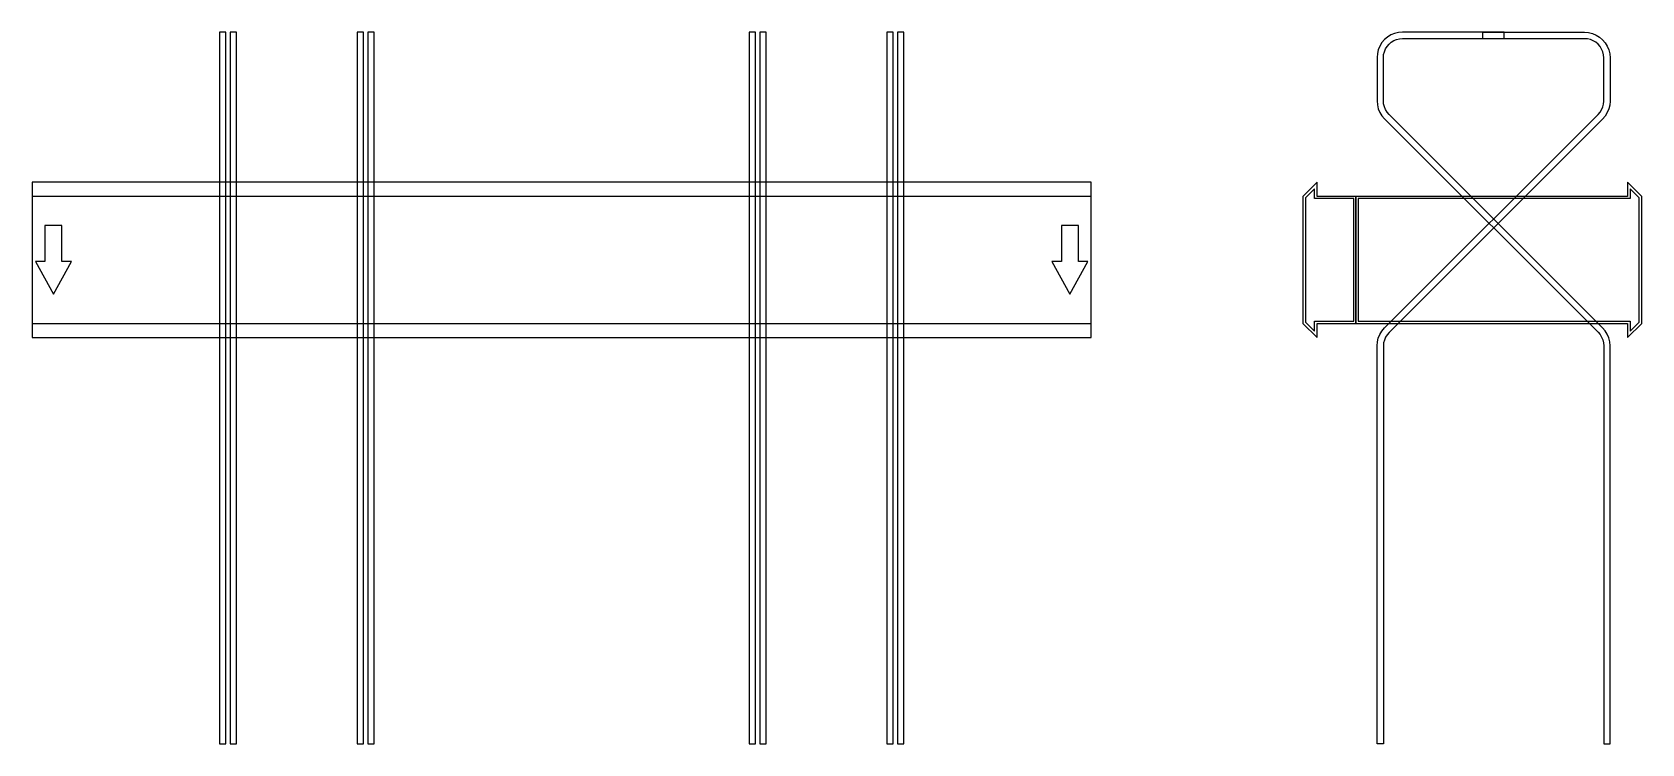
# Model space of a CAD drawing. Extents: x 0 to 1520, y -457 to 215.
import ezdxf

# ---------------------------------------------------------------- set-up
doc = ezdxf.new("R2010")
doc.units = 0
doc.layers.add('Halfen', color=7, linetype='CONTINUOUS')

msp = doc.modelspace()

# ---------------------------------------------------------------- linework, layer by layer
at = {"layer": 'Halfen', "color": 7}
for points in [[(183, -457.177), (183, 215.147), (177, 215.147), (177, -457.177)], [(193, -457.177), (193, 215.147), (187, 215.147), (187, -457.177)], [(313, -457.177), (313, 215.147), (307, 215.147), (307, -457.177)], [(323, -457.177), (323, 215.147), (317, 215.147), (317, -457.177)], [(683, -457.177), (683, 215.147), (677, 215.147), (677, -457.177)], [(693, -457.177), (693, 215.147), (687, 215.147), (687, -457.177)], [(813, -457.177), (813, 215.147), (807, 215.147), (807, -457.177)], [(823, -457.177), (823, 215.147), (817, 215.147), (817, -457.177)], [(1490, -457.177), (1490, -81.213), (1489.705, -77.459), (1488.825, -73.797), (1487.384, -70.317), (1485.416, -67.106), (1482.971, -64.243), (1281.272, 137.456), (1279.438, 139.604), (1277.962, 142.012), (1276.881, 144.621), (1276.222, 147.368), (1276, 150.184), (1276, 191.147), (1276.222, 193.963), (1276.881, 196.71), (1277.962, 199.319), (1279.438, 201.728), (1281.272, 203.875), (1283.42, 205.71), (1285.828, 207.186), (1288.438, 208.266), (1291.184, 208.926), (1294, 209.147), (1390, 209.147), (1390, 215.147), (1294, 215.147), (1290.246, 214.852), (1286.584, 213.973), (1283.104, 212.532), (1279.893, 210.564), (1277.029, 208.118), (1274.584, 205.254), (1272.616, 202.043), (1271.175, 198.564), (1270.295, 194.902), (1270, 191.147), (1270, 150.184), (1270.295, 146.429), (1271.175, 142.767), (1272.616, 139.288), (1274.584, 136.077), (1277.029, 133.213), (1478.728, -68.485), (1480.562, -70.633), (1482.038, -73.041), (1483.119, -75.651), (1483.778, -78.397), (1484, -81.213), (1484, -457.177)], [(1270, -457.324), (1270, -81.361), (1270.295, -77.606), (1271.175, -73.944), (1272.616, -70.465), (1274.584, -67.254), (1277.029, -64.39), (1478.728, 137.308), (1480.562, 139.456), (1482.038, 141.865), (1483.119, 144.474), (1483.778, 147.221), (1484, 150.036), (1484, 191), (1483.778, 193.816), (1483.119, 196.562), (1482.038, 199.172), (1480.562, 201.58), (1478.728, 203.728), (1476.58, 205.562), (1474.172, 207.038), (1471.562, 208.119), (1468.816, 208.778), (1466, 209), (1370, 209), (1370, 215), (1466, 215), (1469.754, 214.705), (1473.416, 213.825), (1476.896, 212.384), (1480.107, 210.416), (1482.971, 207.971), (1485.416, 205.107), (1487.384, 201.896), (1488.825, 198.416), (1489.705, 194.754), (1490, 191), (1490, 150.036), (1489.705, 146.282), (1488.825, 142.62), (1487.384, 139.141), (1485.416, 135.929), (1482.971, 133.066), (1281.272, -68.633), (1279.438, -70.78), (1277.962, -73.189), (1276.881, -75.798), (1276.222, -78.545), (1276, -81.361), (1276, -457.324)], [(0, -73.5), (1000, -73.5), (1000, 73.5), (0, 73.5)], [(1250, -60), (1250, 60), (1213.5, 60), (1213.5, 73.5), (1200, 60), (1200, -60), (1213.5, -73.5), (1213.5, -60)], [(1248, -58), (1248, 58), (1211, 58), (1211, 67.25), (1202.5, 58.75), (1202.5, -58.75), (1211, -67.25), (1211, -58)], [(1520, -60), (1520, 60), (1506.5, 73.5), (1506.5, 60), (1250, 60), (1250, -60), (1506.5, -60), (1506.5, -73.5)], [(1517.5, -58.75), (1517.5, 58.75), (1509, 67.25), (1509, 58), (1252, 58), (1252, -58), (1509, -58), (1509, -67.25)], [(0, -60), (1000, -60), (1000, 60), (0, 60)], [(20, -32.5), (37, -1.5), (28, -1.5), (28, 32.5), (12, 32.5), (12, -1.5), (3, -1.5)], [(980, -32.5), (997, -1.5), (988, -1.5), (988, 32.5), (972, 32.5), (972, -1.5), (963, -1.5)]]:
    msp.add_lwpolyline(points, close=True, dxfattribs=at)

doc.saveas('drawing.dxf')
